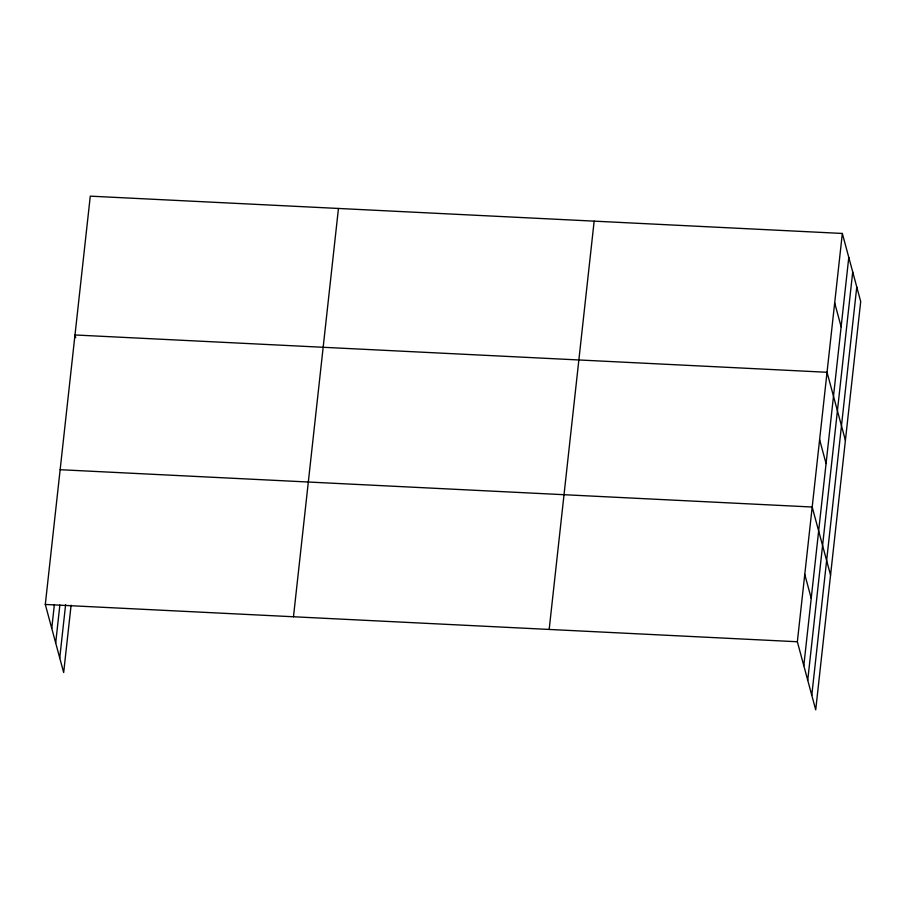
<?xml version="1.0" encoding="UTF-8"?>
<svg xmlns="http://www.w3.org/2000/svg" width="906" height="906" viewBox="0 0 906 906"><rect width="100%" height="100%" fill="white"/><g stroke="black" fill="none" stroke-linecap="round" stroke-linejoin="round"><path stroke-width="1.36" d="M71.098 605.174L63.669 672.546L45.3 604.449L90.283 196.149L842.331 233.454L860.7 301.551L815.717 709.851L797.348 641.754L842.331 233.454M51.755 628.379L54.383 604.517M55.685 642.954L59.864 605.061M59.739 657.971L65.617 604.63M293.476 616.76L338.459 208.459M549.172 629.443L594.155 221.143M803.803 665.683L848.786 257.383M807.733 680.259L852.716 271.959M811.787 695.276L856.77 286.976M60.147 469.704L812.184 507.02L830.564 575.117M45.3 604.449L797.348 641.754M834.675 302.864L841.13 326.794M845.411 440.373L827.031 372.275L74.983 334.971L75.708 337.632M819.613 439.648L826.068 463.578M804.766 574.393L811.221 598.311"/></g></svg>
